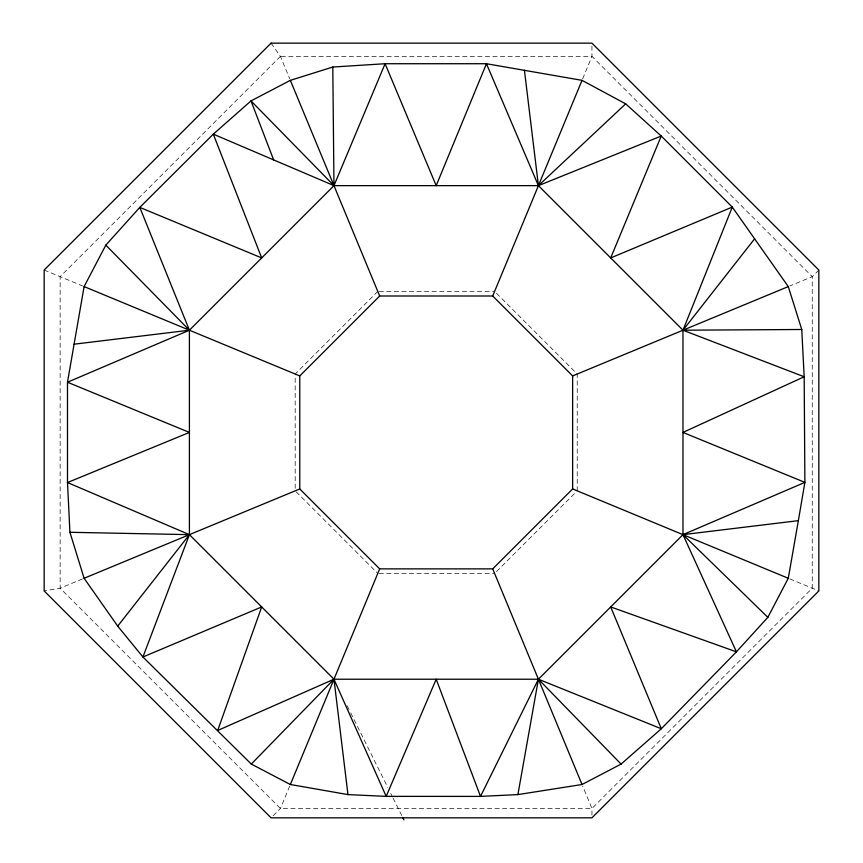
<?xml version="1.0" encoding="UTF-8"?>
<svg xmlns="http://www.w3.org/2000/svg" width="863" height="863" viewBox="0 0 863 863"><rect width="100%" height="100%" fill="white"/><g stroke="black" fill="none" stroke-linecap="round" stroke-linejoin="round"><path stroke-width="0.65" stroke-dasharray="4.32 3.24" d="M591.942 815.157L591.964 808.491L582.687 786.107M289.698 786.107L280.432 808.491L271.996 816.894M582.687 78.76L591.964 56.375L591.942 45.793M818.836 270.043L812.256 276.667L789.872 285.933M377.778 291.414L295.178 374.024L295.178 490.842M496.505 571.554L576.268 491.791M82.524 578.933L60.14 588.199L44.164 590.928M379.127 291.414L494.607 291.414M379.127 573.453L494.607 573.453M44.164 270.043L82.524 285.933M789.872 578.933L818.836 590.928M496.505 293.312L577.218 374.024L577.218 490.842M296.128 491.791L377.778 573.453M271.058 43.15L280.432 56.375L289.698 78.76M347.12 705.664L350.108 711.673M350.702 712.87L387.757 787.401M390.745 793.41L392.536 797.013M393.14 798.21L402.104 816.247M280.432 56.375L60.14 276.667L60.14 588.199L280.432 808.491L591.964 808.491L812.256 588.199L812.256 276.667L591.964 56.375L280.432 56.375"/><path stroke-width="1.29" d="M798.361 520.659L804.888 482.374L804.176 376.764L801.759 329.493L788.275 286.592L732.288 207.098L661.231 136.03L625.697 103.851L582.029 80.345L486.452 63.722L385.092 63.722L332.794 67.034L290.356 80.345L251.004 100.906L213.301 134.153L139.806 207.39L105.825 245.124L84.11 286.592L67.487 382.223L67.497 482.546L69.935 532.288L84.11 578.275L117.713 626.128L142.924 657.002L251.295 764.079L290.356 784.51L347.962 794.596L386.193 796.366L480.508 796.398L517.897 794.596L582.029 784.51L621.08 764.089L661.306 728.76L736.43 651.845L767.843 617.336L788.275 578.275L798.361 520.659L682.978 534.65L538.415 679.224L480.508 796.398L436.193 679.224L386.193 796.366L333.97 679.224L189.407 534.65L67.497 482.546L189.407 432.428L67.487 382.223L189.407 330.205L333.97 185.642L385.092 63.722L436.193 185.642L486.452 63.722L538.415 185.642L682.978 330.205L804.176 376.764L682.978 432.428L804.888 482.374L682.978 534.65L736.43 651.845L610.702 606.937L661.306 728.76L538.415 679.224L333.97 679.224L217.692 730.476L261.694 606.937L142.924 657.002L189.407 534.65L189.407 330.205L139.806 207.39L261.694 257.929L213.301 134.153L333.97 185.642L538.415 185.642L661.231 136.03L610.702 257.929L732.288 207.098L682.978 330.205L682.978 534.65L767.843 617.336M517.897 794.596L538.415 679.224L621.08 764.089M290.356 784.51L379.677 568.868L492.708 568.868L572.633 488.943L572.633 375.923L492.708 295.998L379.677 295.998L299.763 375.923L299.763 488.943L379.677 568.868M492.708 295.998L582.029 80.345M117.713 626.128L189.407 534.65L69.935 532.288M754.672 238.738L682.978 330.205L801.759 329.493M251.295 764.079L333.97 679.224L347.962 794.596M625.697 103.851L538.415 185.642L524.424 70.27M84.11 578.275L299.763 488.943M572.633 375.923L788.275 286.592M74.035 344.197L189.407 330.205L105.825 245.124M84.11 286.592L299.763 375.923M572.633 488.943L788.275 578.275M402.697 817.444L403.895 819.85M290.356 80.345L379.677 295.998M492.708 568.868L582.029 784.51M273.636 159.903L251.004 100.906L333.97 185.642L332.794 67.034M271.058 43.15L44.164 270.043L44.164 590.928L271.058 817.822L591.942 817.822L818.836 590.928L818.836 270.043L591.942 43.15L271.058 43.15"/></g></svg>
